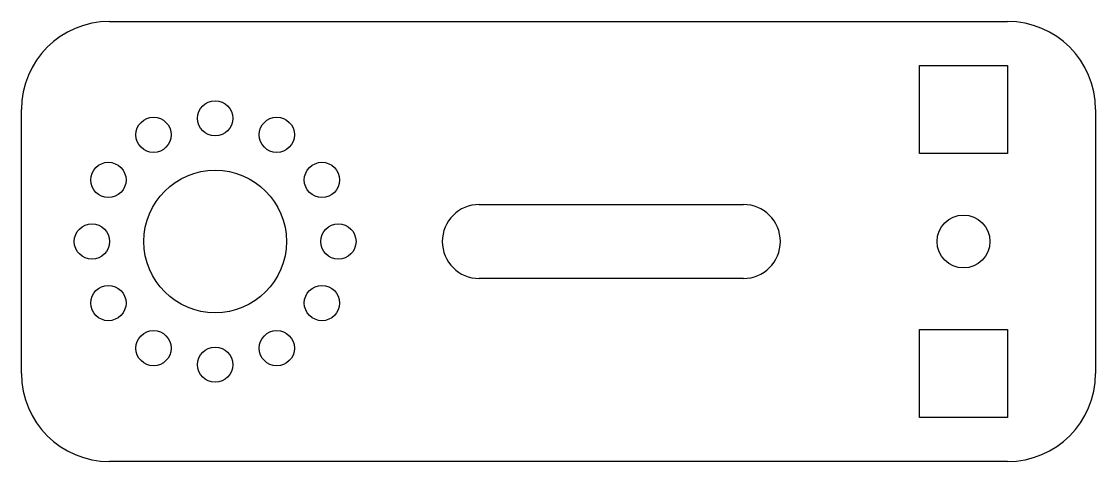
# Model space of a CAD drawing. Header units: millimetres. Extents: x 0 to 61, y -12.5 to 12.5.
import ezdxf

# ---------------------------------------------------------------- set-up
doc = ezdxf.new("R2010")
doc.units = ezdxf.units.MM

msp = doc.modelspace()

# ---------------------------------------------------------------- linework, layer by layer
at = {"color": 7, "linetype": 'Continuous', "lineweight": 25}
for p, q in [((5, 12.5), (56, 12.5)), ((51, 10), (56, 10)), ((51, 5), (51, 10)), ((56, 10), (56, 5)), ((0, -7.5), (0, 7.5)), ((61, 7.5), (61, -7.5)), ((56, 5), (51, 5)), ((26, 2.1), (41, 2.1)), ((41, -2.1), (26, -2.1)), ((51, -5), (56, -5)), ((51, -10), (51, -5)), ((56, -5), (56, -10)), ((56, -10), (51, -10)), ((56, -12.5), (5, -12.5))]:
    msp.add_line(p, q, dxfattribs=at)
for centre, radius in [((11, 7), 1), ((7.5, 6.062), 1), ((14.5, 6.062), 1), ((4.938, 3.5), 1), ((17.062, 3.5), 1), ((11, 0), 4.05), ((53.5, 0), 1.5), ((4, 0), 1), ((18, 0), 1), ((4.938, -3.5), 1), ((17.062, -3.5), 1), ((7.5, -6.062), 1), ((14.5, -6.062), 1), ((11, -7), 1)]:
    msp.add_circle(centre, radius, dxfattribs=at)
for centre, radius, start, end in [((5, 7.5), 5, 90, 180), ((56, 7.5), 5, 0, 90), ((26, 0), 2.1, 90, 270), ((41, 0), 2.1, 270, 90), ((5, -7.5), 5, 180, 270), ((56, -7.5), 5, 270, 0)]:
    msp.add_arc(centre, radius, start, end, dxfattribs=at)

doc.saveas('drawing.dxf')
